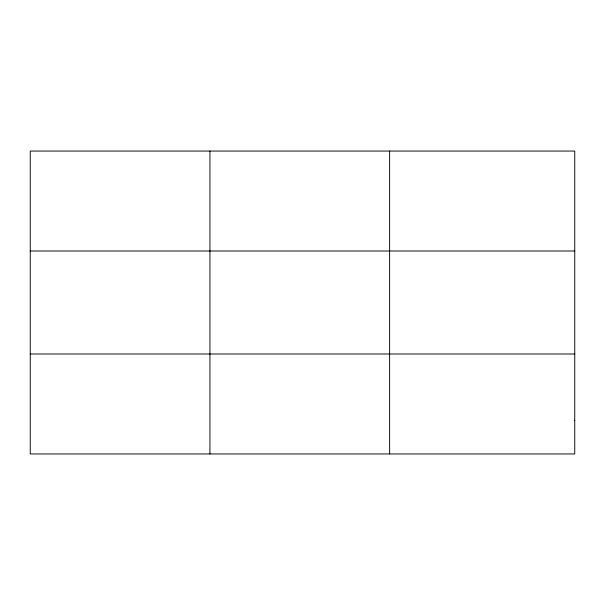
<?xml version="1.0" encoding="UTF-8"?>
<svg xmlns="http://www.w3.org/2000/svg" width="605" height="605" viewBox="0 0 605 605"><rect width="100%" height="100%" fill="white"/><g stroke="black" fill="none" stroke-linecap="round" stroke-linejoin="round"><path stroke-width="0.91" d="M209.935 453.947L209.935 151.053M389.62 453.947L389.62 151.053M30.25 251.007L574.75 251.007M30.25 353.993L574.75 353.993M574.75 420.626L574.75 453.947L30.25 453.947L30.25 151.053L574.75 151.053L574.75 420.626"/></g></svg>
